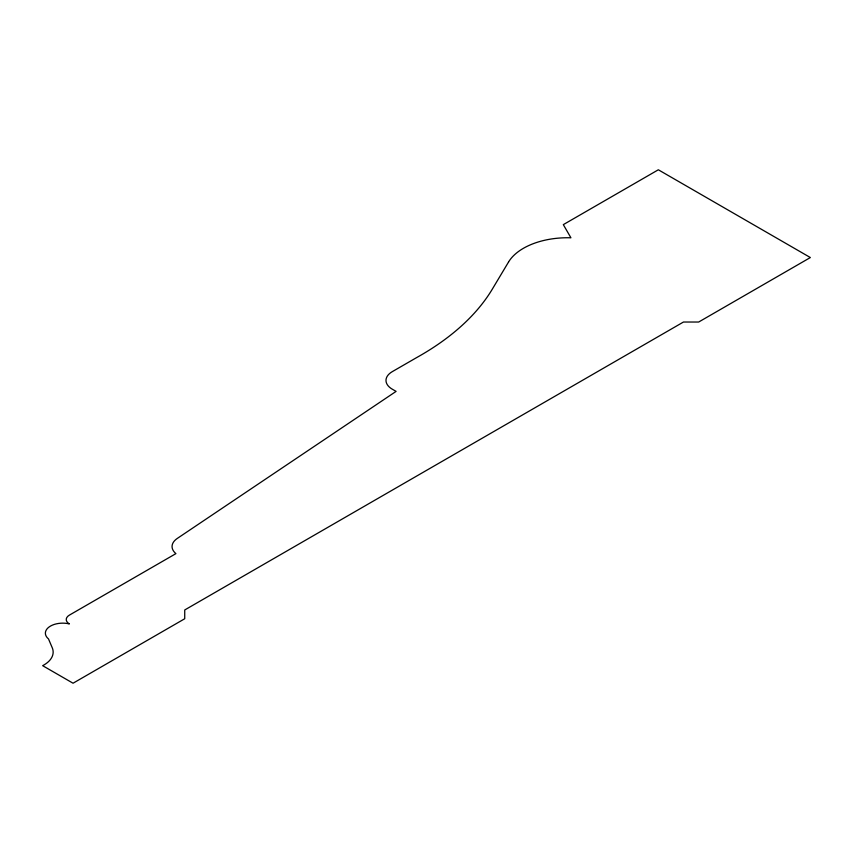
<?xml version="1.0" encoding="UTF-8"?>
<svg xmlns="http://www.w3.org/2000/svg" width="853" height="853" viewBox="0 0 853 853"><rect width="100%" height="100%" fill="white"/><g stroke="black" fill="none" stroke-linecap="round" stroke-linejoin="round"><path stroke-width="1.28" d="M508.537 262.031L492.362 289.06A301.994 174.353 0 0 1 417 357.386L392.295 371.641A21.496 12.411 0 0 0 392.295 389.203L396.101 391.388L177.253 538.456A21.496 12.411 0 0 0 175.91 553.629L69.381 615.13A10.748 6.206 0 0 0 69.381 623.906A17.38 10.033 0 0 0 49.197 626.902A17.38 10.033 0 0 0 48.493 638.918L52.161 647.555A31.572 18.233 0 0 1 42.65 665.671L73.049 683.221L184.728 618.745L184.728 609.97L683.466 322.029L698.671 322.029L810.35 257.542L658.335 169.779L563.321 224.638L570.924 237.795A62.472 36.071 0 0 0 508.537 262.031"/></g></svg>
